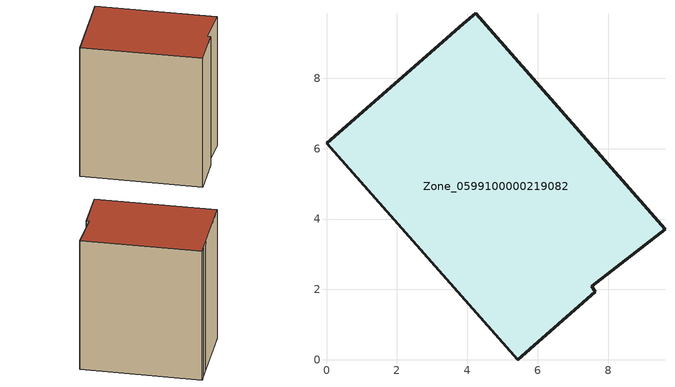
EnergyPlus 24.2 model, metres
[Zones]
Zone_0599100000219082
 floor ground (C_G): 5.43,0 0,6.16 3.19,8.93 3.89,9.54 4.24,9.85 9.61,3.71 7.53,2.1 7.63,1.94 z0
 wall outside (C_F): 9.61,3.71 4.24,9.85 3.89,9.54 3.19,8.93 0,6.16 5.43,0 7.63,1.94 7.53,2.1 9.61,3.71 z0:9.75
 roof outside (C_R): 4.24,9.85 3.89,9.54 3.19,8.93 0,6.16 5.43,0 7.63,1.94 7.53,2.1 9.61,3.71 z9.75
[BUILDING]
Pand.0599100000219082: North Axis=0; Terrain=City; Loads Convergence Tolerance Value=0.04; Temperature Convergence Tolerance Value=0.4; Solar Distribution=FullExterior; Maximum Number of Warmup Days=25; Minimum Number of Warmup Days=1
[Site:Location]
Rotterdam.The.Hague.AP_ZH_NLD Design_Conditions: Latitude=51.96; Longitude=4.45; Time Zone=1; Elevation=-4.5
[SITE:GROUNDTEMPERATURE:BUILDINGSURFACE]
18, 18, 18, 18, 18, 18, 18, 18, 18, 18, 18, 18
[MATERIAL] Thermal Absorptance=0.9; Solar Absorptance=0.7; Visible Absorptance=0.7
Name | Roughness | Thickness | Conductivity | Density | Specific Heat
G.TI.1946 | MediumSmooth | 0.15 | 1 | 540 | 1210
F.TI.1946 | Rough | 0.3 | 0.857143 | 1920 | 840
R.TI.1946 | MediumRough | 0.2 | 0.1 | 1500 | 1000
[CONSTRUCTION]
C_G: G.TI.1946
C_F: F.TI.1946
C_R: R.TI.1946
[ZONE]
Zone_0599100000219082: Type=1; Multiplier=1; Ceiling Height=Autocalculate; Volume=Autocalculate; Floor Area=autocalculate; Part of Total Floor Area=Yes
[ZONEINFILTRATION:DESIGNFLOWRATE]
Infil_Zone_0599100000219082: Zone or ZoneList or Space or SpaceList=Zone_0599100000219082; Schedule=AlwaysOn; Design Flow Rate Calculation Method=Flow/Area; Flow Rate per Floor Area=0.003; Constant Term Coefficient=1; Temperature Term Coefficient=0; Velocity Term Coefficient=0; Velocity Squared Term Coefficient=0
[HVACTEMPLATE:ZONE:IDEALLOADSAIRSYSTEM]
Zone_0599100000219082: Maximum Heating Supply Air Temperature=50; Minimum Cooling Supply Air Temperature=13; Maximum Heating Supply Air Humidity Ratio=0.0156; Minimum Cooling Supply Air Humidity Ratio=0.0077; Heating Limit=NoLimit; Cooling Limit=NoLimit; Dehumidification Control Type=ConstantSensibleHeatRatio; Cooling Sensible Heat Ratio=0.7; Dehumidification Setpoint=60; Humidification Control Type=None; Humidification Setpoint=30; Outdoor Air Method=None; Outdoor Air Flow Rate per Person=0.00944; Outdoor Air Flow Rate per Zone Floor Area=0; Outdoor Air Flow Rate per Zone=0; Demand Controlled Ventilation Type=None; Outdoor Air Economizer Type=NoEconomizer; Heat Recovery Type=None; Sensible Heat Recovery Effectiveness=0.7; Latent Heat Recovery Effectiveness=0.65
[ZONECONTROL:THERMOSTAT]
ThermostatControl_Zone_0599100000219082: Zone or ZoneList=Zone_0599100000219082; Control Type Schedule=DualSetpointControlType; Control 1=Thermostat_Zone_0599100000219082; Temperature Difference Between Cutout And Setpoint=0
[THERMOSTATSETPOINT:DUALSETPOINT]
Thermostat_Zone_0599100000219082: Heating Setpoint Temperature Schedule=HeatingSetpoint_Zone_0599100000219082; Cooling Setpoint Temperature Schedule=CoolingSetpoint_Zone_0599100000219082
[SCHEDULE:COMPACT]
HeatingSetpoint_Zone_0599100000219082: Through: 12/31, For: AllDays, Until: 24:00, 21
CoolingSetpoint_Zone_0599100000219082: Through: 12/31, For: AllDays, Until: 24:00, 24
DualSetpointControlType: Through: 12/31, For: AllDays, Until: 24:00, 4
AlwaysOn: Through: 12/31, For: AllDays, Until: 24:00, 1
